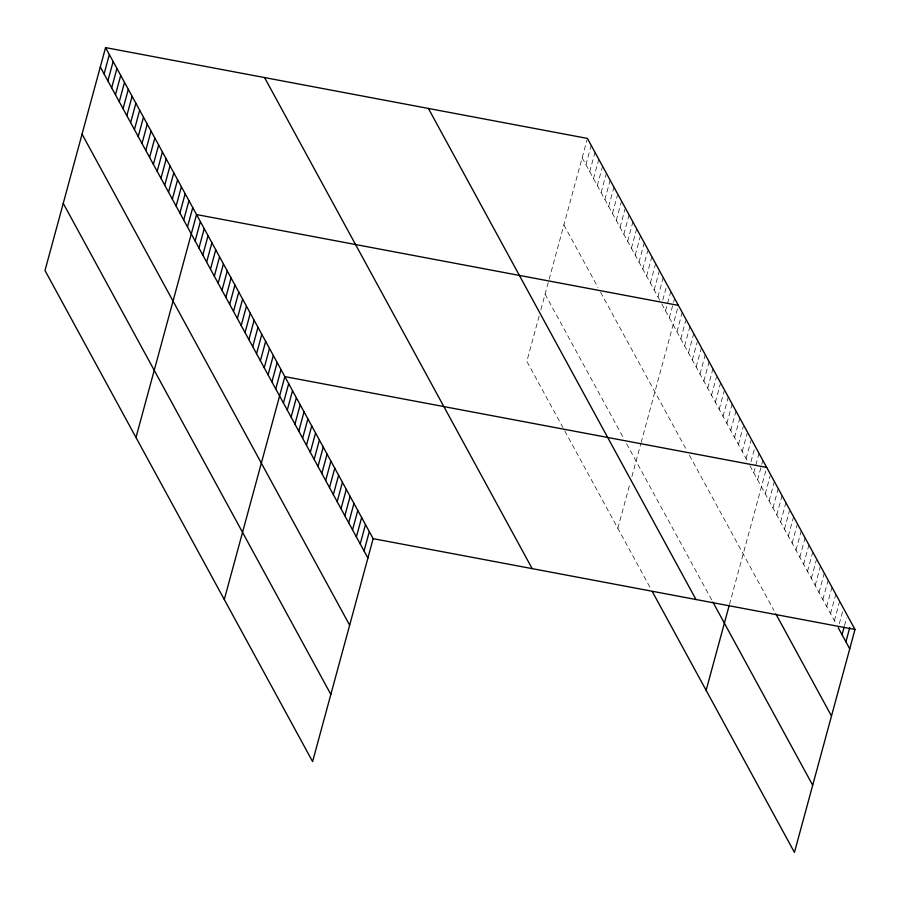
<?xml version="1.0" encoding="UTF-8"?>
<svg xmlns="http://www.w3.org/2000/svg" width="900" height="900" viewBox="0 0 900 900"><rect width="100%" height="100%" fill="white"/><g stroke="black" fill="none" stroke-linecap="round" stroke-linejoin="round"><path stroke-width="0.67" stroke-dasharray="4.5 3.38" d="M539.123 316.125L526.837 361.339L562.86 427.421M540.877 309.668L587.059 139.714M585.934 164.734L591.199 145.384M589.725 171.686L594.99 152.336M593.516 178.65L598.781 159.3M597.308 185.602L602.572 166.252M601.099 192.566L606.015 174.499M604.89 199.519L610.155 180.169M608.681 206.471L613.946 187.121M612.472 213.435L617.389 195.368M616.264 220.388L621.529 201.037M620.055 227.34L624.96 209.284M623.846 234.304L629.111 214.954M627.637 241.256L632.903 221.906M631.429 248.22L636.694 228.859M635.22 255.172L640.474 235.822M639.011 262.125L644.265 242.775M642.803 269.089L647.707 251.021M646.594 276.041L651.847 256.691M650.385 282.994L655.639 263.644M654.176 289.957L659.43 270.608M657.967 296.91L663.221 277.56M662.805 300.004L666.664 285.806M665.55 310.826L670.804 291.476M669.341 317.779L673.2 303.593M673.549 302.299L674.595 298.429M617.827 528.3L630.113 483.086M631.867 476.629L640.778 443.824M641.137 442.485L678.038 306.675M676.969 331.785L682.222 312.435M680.805 338.827L685.721 320.771M684.653 345.881L689.906 326.52M688.489 352.924L693.742 333.574M692.325 359.966L697.23 341.91M696.161 367.009L701.426 347.659M700.009 374.062L705.262 354.701M703.845 381.105L709.099 361.755M707.681 388.147L712.946 368.798M711.529 395.201L716.434 377.134M715.365 402.244L720.619 382.894M719.201 409.286L724.106 391.219M723.038 416.329L728.303 396.979M726.885 423.382L732.139 404.021M730.721 430.425L735.975 411.075M734.558 437.468L739.822 418.118M738.405 444.521L743.31 426.454M742.241 451.564L747.495 432.202M746.077 458.606L750.982 440.539M750.971 461.779L755.179 446.299M753.761 472.702L759.015 453.341M757.597 479.745L761.456 465.548M761.805 464.265L762.851 460.395M729.439 604.541L766.699 467.438M765.27 493.83L770.186 475.774M769.117 500.884L774.371 481.522M772.954 507.926L778.207 488.576M776.79 514.969L782.055 495.619M780.637 522.023L785.891 502.661M784.474 529.065L789.379 510.998M788.31 536.108L793.575 516.757M792.146 543.15L797.062 525.094M795.994 550.204L801.248 530.842M799.83 557.246L805.084 537.896M803.666 564.289L808.931 544.939M807.514 571.342L812.768 551.981M811.35 578.385L816.255 560.317M815.186 585.428L820.44 566.077M819.023 592.47L824.288 573.12M822.87 599.524L827.775 581.456M826.706 606.566L831.96 587.216M830.543 613.609L835.808 594.259M834.379 620.663L839.644 601.301M839.273 623.835L842.783 610.931M844.515 625.714L846.619 617.974M582.154 157.781L659.857 300.386M661.759 303.874L748.001 462.127M749.914 465.649L836.303 624.184M563.895 224.955L598.016 287.561M600.548 292.196L685.597 448.279M689.434 455.321L773.899 610.324M545.096 294.165L624.071 439.088M626.602 443.734L712.226 600.863M564.75 430.897L651.105 589.354"/><path stroke-width="1.35" d="M105.559 47.599L45 270.517L312.593 761.58L373.162 538.661L105.559 47.599L587.408 138.42L855 629.482L794.441 852.401L652.376 591.705M104.096 73.913L109.35 54.562M107.888 80.865L113.141 61.515M111.679 87.829L116.933 68.479M115.47 94.781L120.724 75.431M119.261 101.745L124.515 82.384M123.052 108.698L128.306 89.347M126.844 115.65L132.097 96.3M130.635 122.614L135.889 103.252M134.426 129.566L139.68 110.216M138.218 136.519L143.471 117.169M142.009 143.483L147.263 124.133M145.8 150.435L151.054 131.085M149.591 157.399L154.845 138.037M153.382 164.351L158.636 145.001M157.174 171.304L162.428 151.954M160.965 178.268L166.219 158.906M164.745 185.22L170.01 165.87M168.536 192.172L173.801 172.822M172.328 199.136L177.593 179.786M176.119 206.089L181.384 186.739M179.91 213.053L185.175 193.691M183.701 220.005L188.966 200.655M187.493 226.958L192.757 207.607M135.979 437.479L196.549 214.56L678.386 305.381M195.131 240.964L200.385 221.614M198.968 248.006L204.221 228.656M202.804 255.06L208.069 235.699M206.64 262.102L211.905 242.752M210.487 269.145L215.741 249.795M214.324 276.188L219.578 256.838M218.16 283.241L223.425 263.88M222.007 290.284L227.261 270.934M225.844 297.326L231.097 277.976M229.68 304.38L234.934 285.019M233.516 311.423L238.781 292.061M237.364 318.465L242.618 299.115M241.2 325.507L246.454 306.157M245.036 332.561L250.301 313.2M248.873 339.604L254.138 320.254M252.72 346.646L257.974 327.296M256.556 353.689L261.81 334.339M260.392 360.743L265.657 341.381M264.24 367.785L269.494 348.435M268.076 374.827L273.33 355.478M271.912 381.881L277.178 362.52M275.749 388.924L281.014 369.574M224.291 599.524L284.85 376.616L766.699 467.438M283.433 403.009L288.686 383.659M287.269 410.062L292.534 390.701M291.116 417.105L296.37 397.755M294.952 424.147L300.206 404.798M298.789 431.201L304.043 411.84M302.625 438.244L307.89 418.894M306.473 445.286L311.726 425.936M310.309 452.329L315.562 432.979M314.145 459.382L319.41 440.021M317.981 466.425L323.246 447.075M321.829 473.468L327.082 454.118M325.665 480.521L330.919 461.16M329.501 487.564L334.766 468.214M333.349 494.606L338.603 475.256M337.185 501.649L342.439 482.299M341.021 508.702L346.286 489.341M344.858 515.745L350.123 496.395M348.705 522.788L353.959 503.438M352.541 529.841L357.795 510.48M356.377 536.884L361.642 517.523M360.225 543.926L365.479 524.576M364.061 550.969L369.315 531.619M706.129 690.345L729.079 605.869M842.062 634.748L844.166 627.008M845.899 641.79L849.758 627.604M373.162 538.661L855 629.482M838.226 627.705L849.746 648.844M775.822 613.856L831.488 716.018M712.867 602.033L812.689 785.227M428.4 108.45L695.992 599.512M264.566 77.58L532.17 568.631M100.305 66.96L367.897 558.023M82.058 134.134L349.65 625.196M63.248 203.344L330.84 694.406"/></g></svg>
